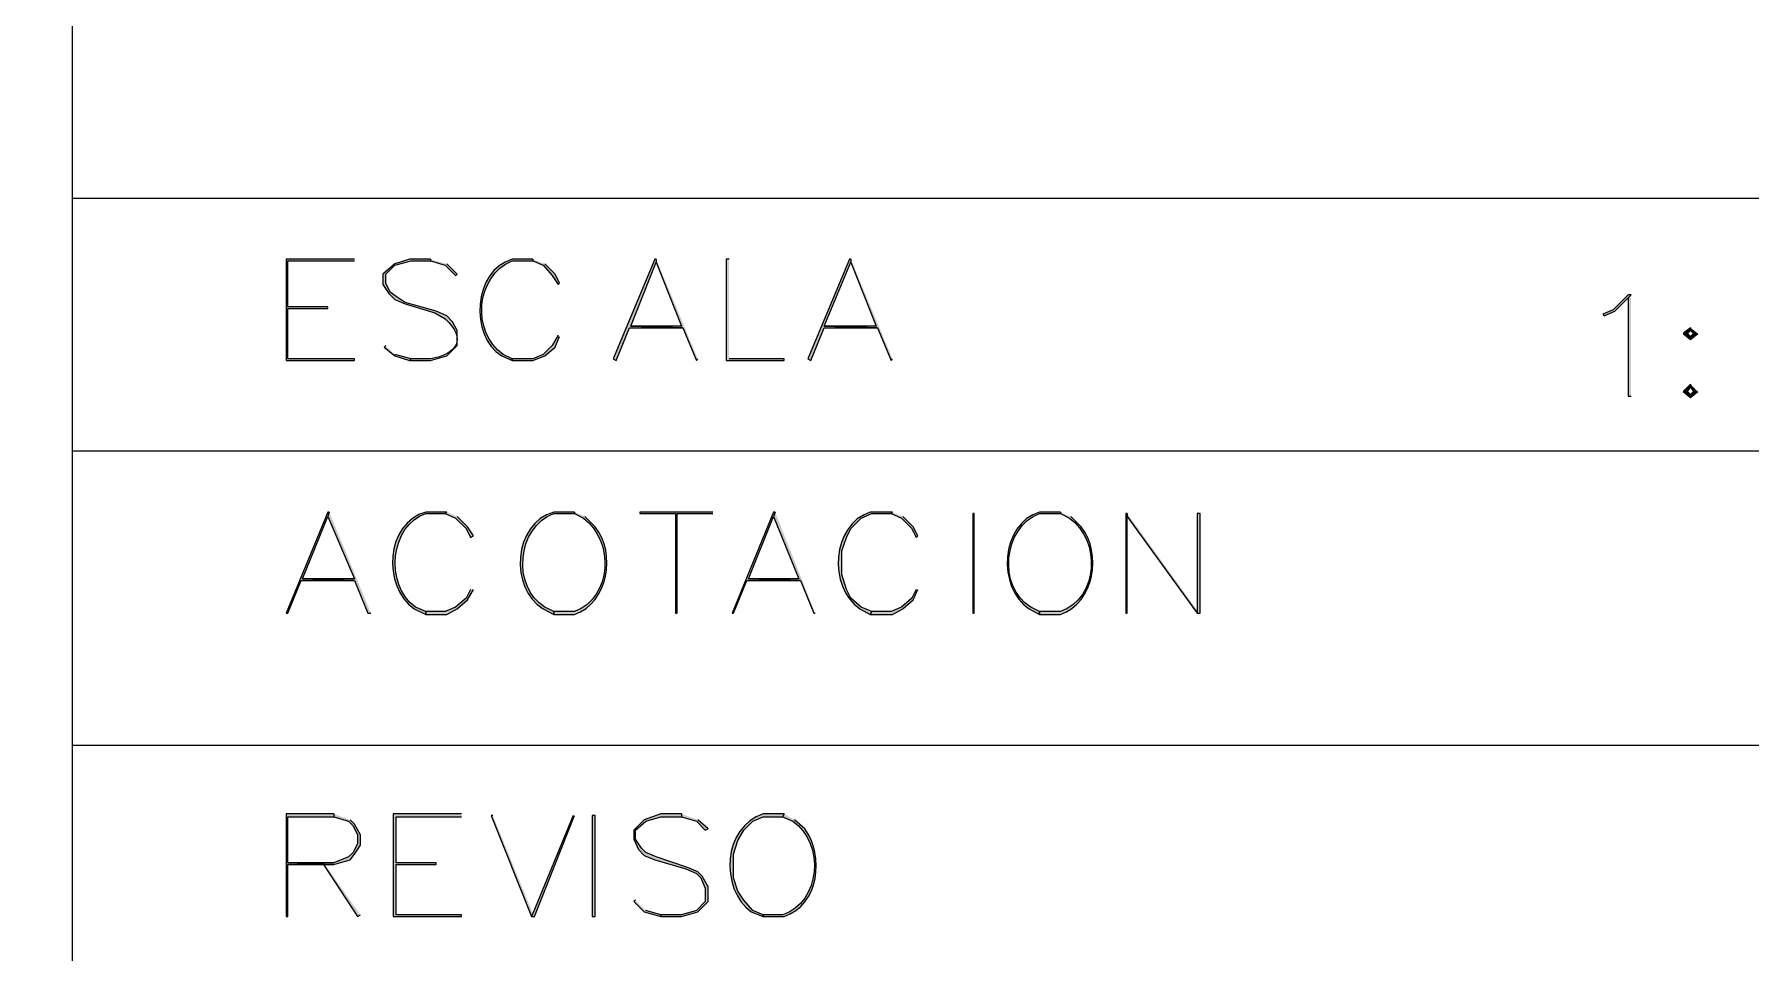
# Model space of a CAD drawing. Header units: inches. Extents: x 5 to 295, y 10 to 227.
# Drawn here: x 278.93 to 288.06, y 20.74 to 25.62 of the extents above; entities that cross this region are included whole.
import ezdxf

# ---------------------------------------------------------------- set-up
doc = ezdxf.new("R2010")
doc.units = ezdxf.units.IN
doc.header["$MEASUREMENT"] = 0
doc.layers.add('1- 3', color=3, linetype='Continuous')

msp = doc.modelspace()

# ---------------------------------------------------------------- hatches: boundary and pattern name
at = {"layer": '1- 3'}
for points in [[(280.6367, 24.4201), (280.2734, 24.4201), (280.2734, 23.883), (280.6367, 23.883), (280.6367, 23.8909), (280.2813, 23.8909), (280.2813, 24.1595), (280.4945, 24.1595), (280.4945, 24.1674), (280.2813, 24.1674), (280.2813, 24.4122), (280.6367, 24.4122)], [(281.0396, 24.4201), (281.0396, 24.4122), (281.1186, 24.3885), (281.1738, 24.3332), (281.1817, 24.3411), (281.1265, 24.3964)], [(281.5846, 24.4201), (281.5846, 24.4122), (281.6399, 24.3885), (281.6873, 24.3332), (281.7189, 24.2858), (281.7268, 24.2937), (281.7031, 24.3411), (281.6478, 24.3964)], [(282.2402, 24.4201), (282.2323, 24.4201), (282.0111, 23.8909), (282.0269, 23.883), (282.098, 24.0568), (282.3824, 24.0568), (282.1059, 24.0647), (282.2402, 24.4043)], [(282.2402, 24.4201), (282.2402, 24.4043), (282.3745, 24.0647), (282.1059, 24.0647), (282.3824, 24.0568), (282.4535, 23.883), (282.4614, 23.8909)], [(282.6272, 24.4201), (282.6114, 24.4201), (282.6114, 23.883), (282.9195, 23.883), (282.9195, 23.8909), (282.6272, 23.8909)], [(283.275, 24.4201), (283.2671, 24.4201), (283.0459, 23.8909), (283.0617, 23.883), (283.1328, 24.0568), (283.4171, 24.0568), (283.1328, 24.0647), (283.275, 24.4043)], [(283.275, 24.4201), (283.275, 24.4043), (283.4092, 24.0647), (283.1328, 24.0647), (283.4171, 24.0568), (283.4882, 23.883), (283.4961, 23.8909)], [(287.4219, 24.2306), (287.4061, 24.2306), (287.3271, 24.1516), (287.2718, 24.1279), (287.2797, 24.12), (287.335, 24.1437), (287.4061, 24.2148)], [(287.4219, 24.2306), (287.4061, 24.2148), (287.4061, 23.6934), (287.4219, 23.6934)], [(281.7189, 24.0173), (281.6873, 23.962), (281.6399, 23.9146), (281.5846, 23.8909), (281.474, 23.8909), (281.474, 23.883), (281.5846, 23.883), (281.6478, 23.9067), (281.7031, 23.9541), (281.7268, 24.0094)], [(287.7378, 24.0568), (287.6983, 24.0252), (287.7378, 23.9936), (287.7378, 24.0094), (287.722, 24.0252), (287.7378, 24.041)], [(287.7378, 24.0568), (287.7378, 24.041), (287.7536, 24.0252), (287.7378, 24.0094), (287.7378, 23.9936), (287.7773, 24.0252)], [(280.8026, 23.962), (280.7947, 23.9541), (280.85, 23.9067), (280.929, 23.883), (280.9369, 23.8909), (280.85, 23.9146)], [(287.7378, 23.7566), (287.6983, 23.7171), (287.7378, 23.6855), (287.7378, 23.7013), (287.722, 23.7171), (287.7378, 23.7408)], [(287.7378, 23.7566), (287.7378, 23.7408), (287.7536, 23.7171), (287.7378, 23.7013), (287.7378, 23.6855), (287.7773, 23.7171)], [(280.5024, 23.0773), (280.4945, 23.0773), (280.2734, 22.5402), (280.2813, 22.5402), (280.3524, 22.714), (280.6367, 22.714), (280.3603, 22.7219), (280.4945, 23.0536)], [(280.5024, 23.0773), (280.4945, 23.0536), (280.6367, 22.7219), (280.3603, 22.7219), (280.6367, 22.714), (280.7078, 22.5402), (280.7236, 22.5402)], [(281.1265, 23.0773), (281.1186, 23.0694), (281.1738, 23.0457), (281.2291, 22.9904), (281.2528, 22.943), (281.2686, 22.9509), (281.237, 22.9983), (281.1817, 23.0536)], [(282.5404, 23.0773), (282.1533, 23.0773), (282.1533, 23.0694), (282.3429, 23.0694), (282.3429, 22.5402), (282.3508, 22.5402), (282.3508, 23.0694), (282.5404, 23.0694)], [(282.8721, 23.0773), (282.8642, 23.0773), (282.643, 22.5402), (282.6509, 22.5402), (282.722, 22.714), (283.0064, 22.714), (282.7299, 22.7219), (282.8642, 23.0536)], [(282.8721, 23.0773), (282.8642, 23.0536), (282.9985, 22.7219), (282.7299, 22.7219), (283.0064, 22.714), (283.0775, 22.5402), (283.0854, 22.5402)], [(283.4961, 23.0773), (283.4882, 23.0694), (283.5435, 23.0457), (283.5988, 22.9904), (283.6225, 22.943), (283.6304, 22.9509), (283.6067, 22.9983), (283.5514, 23.0536)], [(284.7441, 23.0694), (284.7363, 23.0694), (284.7363, 22.5402), (284.7441, 22.5402), (284.7441, 23.0536)], [(284.7441, 23.0694), (284.7441, 23.0536), (285.1154, 22.5402), (285.1154, 22.556)], [(285.1312, 22.5402), (285.1312, 23.0694), (285.1154, 23.0694), (285.1154, 22.5402)], [(281.2528, 22.6666), (281.2291, 22.6192), (281.1738, 22.5718), (281.1186, 22.5481), (281.0159, 22.5481), (281.0159, 22.5323), (281.1265, 22.5323), (281.1817, 22.5639), (281.237, 22.6113), (281.2686, 22.6666)], [(283.6225, 22.6666), (283.5988, 22.6192), (283.5435, 22.5718), (283.4882, 22.5481), (283.3855, 22.5481), (283.3776, 22.5323), (283.4961, 22.5323), (283.5514, 22.5639), (283.6067, 22.6113), (283.6304, 22.6666)], [(280.5261, 21.4738), (280.2734, 21.4738), (280.2734, 20.9288), (280.2813, 20.9288), (280.2813, 21.2053), (280.5261, 21.2053), (280.2813, 21.2132), (280.2813, 21.458), (280.5261, 21.458)], [(280.5261, 21.4738), (280.5261, 21.458), (280.6051, 21.4343), (280.6288, 21.4106), (280.6525, 21.3633), (280.6525, 21.3159), (280.6288, 21.2685), (280.6051, 21.2448), (280.5261, 21.2132), (280.2813, 21.2132), (280.5261, 21.2053), (280.613, 21.229), (280.6367, 21.2606), (280.6683, 21.308), (280.6683, 21.3633), (280.6367, 21.4185), (280.613, 21.4422)], [(281.2054, 21.4738), (280.8421, 21.4738), (280.8421, 20.9288), (281.2054, 20.9288), (281.2054, 20.9367), (280.8579, 20.9367), (280.8579, 21.2053), (281.0712, 21.2053), (281.0712, 21.2132), (280.8579, 21.2132), (280.8579, 21.458), (281.2054, 21.458)], [(281.3713, 21.4659), (281.3634, 21.4659), (281.5767, 20.9288), (281.5846, 20.9446)], [(281.7979, 21.4659), (281.5846, 20.9446), (281.5767, 20.9288), (281.5925, 20.9288), (281.8058, 21.4659)], [(282.3745, 21.4738), (282.2639, 21.4738), (282.177, 21.4422), (282.1217, 21.387), (282.1217, 21.3396), (282.1454, 21.2843), (282.177, 21.2527), (282.2323, 21.229), (282.3982, 21.1816), (282.4535, 21.1579), (282.4772, 21.1342), (282.5009, 21.0789), (282.5009, 21.0078), (282.4535, 20.9604), (282.3745, 20.9367), (282.2639, 20.9367), (282.2639, 20.9288), (282.3745, 20.9288), (282.4614, 20.9525), (282.5167, 21.0078), (282.5167, 21.0868), (282.4851, 21.1421), (282.4614, 21.1658), (282.4061, 21.1895), (282.2402, 21.2448), (282.1849, 21.2685), (282.1612, 21.2922), (282.1296, 21.3396), (282.1296, 21.387), (282.1849, 21.4343), (282.2639, 21.458), (282.3745, 21.458)], [(282.3745, 21.4738), (282.3745, 21.458), (282.4535, 21.4343), (282.5009, 21.387), (282.5167, 21.3949), (282.4614, 21.4422)], [(280.4787, 21.2053), (280.4708, 21.2053), (280.6525, 20.9288), (280.6683, 20.9367)], [(282.1296, 21.0157), (282.1217, 21.0078), (282.177, 20.9525), (282.2639, 20.9288), (282.2639, 20.9367), (282.1849, 20.9604)]]:
    msp.add_hatch(color=256, dxfattribs=at).paths.add_polyline_path(points)
h = msp.add_hatch(color=256, dxfattribs=at)
edge = h.paths.add_edge_path()
edge.add_spline(control_points=[(281.0396, 24.4201), (281.0396, 24.4201), (280.929, 24.4201), (280.929, 24.4201), (280.929, 24.4201), (280.85, 24.3964), (280.85, 24.3964), (280.85, 24.3964), (280.7868, 24.3411), (280.7868, 24.3411), (280.7868, 24.3411), (280.7868, 24.2858), (280.7868, 24.2858), (280.7868, 24.2858), (280.8184, 24.2385), (280.8184, 24.2385), (280.8184, 24.2385), (280.85, 24.2069), (280.85, 24.2069), (280.85, 24.2069), (280.9053, 24.1832), (280.9053, 24.1832), (280.9053, 24.1832), (281.0633, 24.1358), (281.0633, 24.1358), (281.0633, 24.1358), (281.1186, 24.1042), (281.1186, 24.1042), (281.2351, 23.9981), (281.1821, 23.9154), (281.0396, 23.8909), (281.0396, 23.8909), (280.9369, 23.8909), (280.9369, 23.8909), (280.9369, 23.8909), (280.929, 23.883), (280.929, 23.883), (280.929, 23.883), (281.0396, 23.883), (281.0396, 23.883), (281.0396, 23.883), (281.1265, 23.9067), (281.1265, 23.9067), (281.1265, 23.9067), (281.1817, 23.962), (281.1817, 23.962), (281.1817, 23.962), (281.1817, 24.041), (281.1817, 24.041), (281.1817, 24.041), (281.1581, 24.0884), (281.1581, 24.0884), (281.1581, 24.0884), (281.1265, 24.12), (281.1265, 24.12), (281.1265, 24.12), (281.0712, 24.1437), (281.0712, 24.1437), (281.0712, 24.1437), (280.9053, 24.1911), (280.9053, 24.1911), (280.9053, 24.1911), (280.8579, 24.2227), (280.8579, 24.2227), (280.8579, 24.2227), (280.8263, 24.2464), (280.8263, 24.2464), (280.8263, 24.2464), (280.8026, 24.2937), (280.8026, 24.2937), (280.8026, 24.2937), (280.8026, 24.3411), (280.8026, 24.3411), (280.8026, 24.3411), (280.85, 24.3885), (280.85, 24.3885), (280.85, 24.3885), (280.9369, 24.4122), (280.9369, 24.4122), (280.9369, 24.4122), (281.0396, 24.4122), (281.0396, 24.4122)], knot_values=[0, 0, 0, 0, 0.035278, 0.035278, 0.035278, 0.070556, 0.070556, 0.070556, 0.105833, 0.105833, 0.105833, 0.141111, 0.141111, 0.141111, 0.176389, 0.176389, 0.176389, 0.211667, 0.211667, 0.211667, 0.246944, 0.246944, 0.246944, 0.282222, 0.282222, 0.282222, 0.3175, 0.3175, 0.3175, 0.352778, 0.352778, 0.352778, 0.388056, 0.388056, 0.388056, 0.423333, 0.423333, 0.423333, 0.458611, 0.458611, 0.458611, 0.493889, 0.493889, 0.493889, 0.529167, 0.529167, 0.529167, 0.564444, 0.564444, 0.564444, 0.599722, 0.599722, 0.599722, 0.635, 0.635, 0.635, 0.670278, 0.670278, 0.670278, 0.705556, 0.705556, 0.705556, 0.740833, 0.740833, 0.740833, 0.776111, 0.776111, 0.776111, 0.811389, 0.811389, 0.811389, 0.846667, 0.846667, 0.846667, 0.881944, 0.881944, 0.881944, 0.917222, 0.917222, 0.917222, 0.9525, 0.9525, 0.9525, 0.9525], degree=3, periodic=0)
edge.add_line((281.0396, 24.4122), (281.0396, 24.4201))
h = msp.add_hatch(color=256, dxfattribs=at)
edge = h.paths.add_edge_path()
edge.add_spline(control_points=[(281.5846, 24.4201), (281.5846, 24.4201), (281.474, 24.4201), (281.474, 24.4201), (281.2667, 24.361), (281.2456, 24.014), (281.4187, 23.9067), (281.4187, 23.9067), (281.474, 23.883), (281.474, 23.883), (281.474, 23.883), (281.474, 23.8909), (281.474, 23.8909), (281.474, 23.8909), (281.4266, 23.9146), (281.4266, 23.9146), (281.2564, 24.0365), (281.2796, 24.3303), (281.474, 24.4122), (281.474, 24.4122), (281.5846, 24.4122), (281.5846, 24.4122)], knot_values=[0, 0, 0, 0, 0.035278, 0.035278, 0.035278, 0.070556, 0.070556, 0.070556, 0.105833, 0.105833, 0.105833, 0.141111, 0.141111, 0.141111, 0.176389, 0.176389, 0.176389, 0.211667, 0.211667, 0.211667, 0.246944, 0.246944, 0.246944, 0.246944], degree=3, periodic=0)
edge.add_line((281.5846, 24.4122), (281.5846, 24.4201))
h = msp.add_hatch(color=256, dxfattribs=at)
edge = h.paths.add_edge_path()
edge.add_spline(control_points=[(281.1265, 23.0773), (281.1265, 23.0773), (281.0159, 23.0773), (281.0159, 23.0773), (280.8013, 23.0207), (280.7825, 22.6804), (280.9527, 22.5639), (280.9527, 22.5639), (281.0159, 22.5323), (281.0159, 22.5323), (281.0159, 22.5323), (281.0159, 22.5481), (281.0159, 22.5481), (281.0159, 22.5481), (280.9606, 22.5718), (280.9606, 22.5718), (280.791, 22.6936), (280.8296, 23.0104), (281.0159, 23.0694), (281.0159, 23.0694), (281.1186, 23.0694), (281.1186, 23.0694)], knot_values=[0, 0, 0, 0, 0.035278, 0.035278, 0.035278, 0.070556, 0.070556, 0.070556, 0.105833, 0.105833, 0.105833, 0.141111, 0.141111, 0.141111, 0.176389, 0.176389, 0.176389, 0.211667, 0.211667, 0.211667, 0.246944, 0.246944, 0.246944, 0.246944], degree=3, periodic=0)
edge.add_line((281.1186, 23.0694), (281.1265, 23.0773))
h = msp.add_hatch(color=256, dxfattribs=at)
edge = h.paths.add_edge_path()
edge.add_spline(control_points=[(281.8058, 23.0773), (281.8058, 23.0773), (281.6952, 23.0773), (281.6952, 23.0773), (281.4806, 23.0181), (281.4573, 22.6692), (281.6399, 22.5639), (281.6399, 22.5639), (281.6952, 22.5323), (281.6952, 22.5323), (281.6952, 22.5323), (281.6952, 22.5481), (281.6952, 22.5481), (281.6952, 22.5481), (281.6478, 22.5718), (281.6478, 22.5718), (281.4715, 22.6799), (281.4998, 22.9966), (281.6952, 23.0694), (281.6952, 23.0694), (281.8058, 23.0694), (281.8058, 23.0694)], knot_values=[0, 0, 0, 0, 0.035278, 0.035278, 0.035278, 0.070556, 0.070556, 0.070556, 0.105833, 0.105833, 0.105833, 0.141111, 0.141111, 0.141111, 0.176389, 0.176389, 0.176389, 0.211667, 0.211667, 0.211667, 0.246944, 0.246944, 0.246944, 0.246944], degree=3, periodic=0)
edge.add_line((281.8058, 23.0694), (281.8058, 23.0773))
h = msp.add_hatch(color=256, dxfattribs=at)
edge = h.paths.add_edge_path()
edge.add_spline(control_points=[(281.8058, 23.0773), (281.8058, 23.0773), (281.8058, 23.0694), (281.8058, 23.0694), (281.8058, 23.0694), (281.8532, 23.0457), (281.8532, 23.0457), (282.0173, 22.9226), (282.008, 22.625), (281.8058, 22.5481), (281.8058, 22.5481), (281.6952, 22.5481), (281.6952, 22.5481), (281.6952, 22.5481), (281.6952, 22.5323), (281.6952, 22.5323), (281.6952, 22.5323), (281.8058, 22.5323), (281.8058, 22.5323), (281.9869, 22.5981), (282.0281, 22.8564), (281.9163, 22.9983), (281.9163, 22.9983), (281.8611, 23.0536), (281.8611, 23.0536)], knot_values=[0, 0, 0, 0, 0.035278, 0.035278, 0.035278, 0.070556, 0.070556, 0.070556, 0.105833, 0.105833, 0.105833, 0.141111, 0.141111, 0.141111, 0.176389, 0.176389, 0.176389, 0.211667, 0.211667, 0.211667, 0.246944, 0.246944, 0.246944, 0.282222, 0.282222, 0.282222, 0.282222], degree=3, periodic=0)
edge.add_line((281.8611, 23.0536), (281.8058, 23.0773))
h = msp.add_hatch(color=256, dxfattribs=at)
edge = h.paths.add_edge_path()
edge.add_spline(control_points=[(283.4961, 23.0773), (283.4961, 23.0773), (283.3776, 23.0773), (283.3776, 23.0773), (283.1713, 23.009), (283.1533, 22.6811), (283.3223, 22.5639), (283.3223, 22.5639), (283.3776, 22.5323), (283.3776, 22.5323), (283.3776, 22.5323), (283.3855, 22.5481), (283.3855, 22.5481), (283.3855, 22.5481), (283.3302, 22.5718), (283.3302, 22.5718), (283.3302, 22.5718), (283.275, 22.6192), (283.275, 22.6192), (283.275, 22.6192), (283.2513, 22.6666), (283.2513, 22.6666), (283.2513, 22.6666), (283.2276, 22.7456), (283.2276, 22.7456), (283.2276, 22.7456), (283.2276, 22.8719), (283.2276, 22.8719), (283.2276, 22.8719), (283.2513, 22.943), (283.2513, 22.943), (283.2513, 22.943), (283.275, 22.9904), (283.275, 22.9904), (283.275, 22.9904), (283.3302, 23.0457), (283.3302, 23.0457), (283.3302, 23.0457), (283.3855, 23.0694), (283.3855, 23.0694), (283.3855, 23.0694), (283.4882, 23.0694), (283.4882, 23.0694)], knot_values=[0, 0, 0, 0, 0.035278, 0.035278, 0.035278, 0.070556, 0.070556, 0.070556, 0.105833, 0.105833, 0.105833, 0.141111, 0.141111, 0.141111, 0.176389, 0.176389, 0.176389, 0.211667, 0.211667, 0.211667, 0.246944, 0.246944, 0.246944, 0.282222, 0.282222, 0.282222, 0.3175, 0.3175, 0.3175, 0.352778, 0.352778, 0.352778, 0.388056, 0.388056, 0.388056, 0.423333, 0.423333, 0.423333, 0.458611, 0.458611, 0.458611, 0.493889, 0.493889, 0.493889, 0.493889], degree=3, periodic=0)
edge.add_line((283.4882, 23.0694), (283.4961, 23.0773))
h = msp.add_hatch(color=256, dxfattribs=at)
h.dxf.hatch_style = 2
h.paths.add_polyline_path([(283.9306, 22.5402), (283.9306, 23.0694), (283.9227, 23.0694), (283.9227, 22.5402)])
h = msp.add_hatch(color=256, dxfattribs=at)
edge = h.paths.add_edge_path()
edge.add_spline(control_points=[(284.3887, 23.0773), (284.3887, 23.0773), (284.2781, 23.0773), (284.2781, 23.0773), (284.0708, 23.0182), (284.0497, 22.6712), (284.2228, 22.5639), (284.2228, 22.5639), (284.2781, 22.5323), (284.2781, 22.5323), (284.2781, 22.5323), (284.2781, 22.5481), (284.2781, 22.5481), (284.2781, 22.5481), (284.2307, 22.5718), (284.2307, 22.5718), (284.0544, 22.6799), (284.0828, 22.9966), (284.2781, 23.0694), (284.2781, 23.0694), (284.3887, 23.0694), (284.3887, 23.0694)], knot_values=[0, 0, 0, 0, 0.035278, 0.035278, 0.035278, 0.070556, 0.070556, 0.070556, 0.105833, 0.105833, 0.105833, 0.141111, 0.141111, 0.141111, 0.176389, 0.176389, 0.176389, 0.211667, 0.211667, 0.211667, 0.246944, 0.246944, 0.246944, 0.246944], degree=3, periodic=0)
edge.add_line((284.3887, 23.0694), (284.3887, 23.0773))
h = msp.add_hatch(color=256, dxfattribs=at)
edge = h.paths.add_edge_path()
edge.add_spline(control_points=[(284.3887, 23.0773), (284.3887, 23.0773), (284.3887, 23.0694), (284.3887, 23.0694), (284.3887, 23.0694), (284.4361, 23.0457), (284.4361, 23.0457), (284.6045, 22.9276), (284.5937, 22.6204), (284.3887, 22.5481), (284.3887, 22.5481), (284.2781, 22.5481), (284.2781, 22.5481), (284.2781, 22.5481), (284.2781, 22.5323), (284.2781, 22.5323), (284.2781, 22.5323), (284.3887, 22.5323), (284.3887, 22.5323), (284.5698, 22.5981), (284.6111, 22.8564), (284.4993, 22.9983), (284.4993, 22.9983), (284.444, 23.0536), (284.444, 23.0536)], knot_values=[0, 0, 0, 0, 0.035278, 0.035278, 0.035278, 0.070556, 0.070556, 0.070556, 0.105833, 0.105833, 0.105833, 0.141111, 0.141111, 0.141111, 0.176389, 0.176389, 0.176389, 0.211667, 0.211667, 0.211667, 0.246944, 0.246944, 0.246944, 0.282222, 0.282222, 0.282222, 0.282222], degree=3, periodic=0)
edge.add_line((284.444, 23.0536), (284.3887, 23.0773))
h = msp.add_hatch(color=256, dxfattribs=at)
h.dxf.hatch_style = 2
h.paths.add_polyline_path([(281.9163, 20.9288), (281.9163, 21.4659), (281.9005, 21.4659), (281.9005, 20.9288)])
h = msp.add_hatch(color=256, dxfattribs=at)
edge = h.paths.add_edge_path()
edge.add_spline(control_points=[(282.9195, 21.4738), (282.9195, 21.4738), (282.8089, 21.4738), (282.8089, 21.4738), (282.5951, 21.4039), (282.575, 21.0803), (282.7457, 20.9525), (282.7457, 20.9525), (282.8089, 20.9288), (282.8089, 20.9288), (282.8089, 20.9288), (282.8089, 20.9367), (282.8089, 20.9367), (282.8089, 20.9367), (282.7536, 20.9604), (282.7536, 20.9604), (282.7536, 20.9604), (282.7062, 21.0157), (282.7062, 21.0157), (282.7062, 21.0157), (282.6746, 21.0631), (282.6746, 21.0631), (282.6746, 21.0631), (282.6509, 21.1342), (282.6509, 21.1342), (282.6509, 21.1342), (282.6509, 21.2606), (282.6509, 21.2606), (282.6509, 21.2606), (282.6746, 21.3317), (282.6746, 21.3317), (282.6746, 21.3317), (282.7062, 21.387), (282.7062, 21.387), (282.7062, 21.387), (282.7536, 21.4343), (282.7536, 21.4343), (282.7536, 21.4343), (282.8089, 21.458), (282.8089, 21.458), (282.8089, 21.458), (282.9116, 21.458), (282.9116, 21.458)], knot_values=[0, 0, 0, 0, 0.035278, 0.035278, 0.035278, 0.070556, 0.070556, 0.070556, 0.105833, 0.105833, 0.105833, 0.141111, 0.141111, 0.141111, 0.176389, 0.176389, 0.176389, 0.211667, 0.211667, 0.211667, 0.246944, 0.246944, 0.246944, 0.282222, 0.282222, 0.282222, 0.3175, 0.3175, 0.3175, 0.352778, 0.352778, 0.352778, 0.388056, 0.388056, 0.388056, 0.423333, 0.423333, 0.423333, 0.458611, 0.458611, 0.458611, 0.493889, 0.493889, 0.493889, 0.493889], degree=3, periodic=0)
edge.add_line((282.9116, 21.458), (282.9195, 21.4738))
h = msp.add_hatch(color=256, dxfattribs=at)
edge = h.paths.add_edge_path()
edge.add_spline(control_points=[(282.9195, 21.4738), (282.9195, 21.4738), (282.9116, 21.458), (282.9116, 21.458), (282.9116, 21.458), (282.9669, 21.4343), (282.9669, 21.4343), (283.1378, 21.3165), (283.1138, 21.0037), (282.9116, 20.9367), (282.9116, 20.9367), (282.8089, 20.9367), (282.8089, 20.9367), (282.8089, 20.9367), (282.8089, 20.9288), (282.8089, 20.9288), (282.8089, 20.9288), (282.9195, 20.9288), (282.9195, 20.9288), (283.1076, 20.9869), (283.1351, 21.2524), (283.0301, 21.3949), (283.0301, 21.3949), (282.9748, 21.4422), (282.9748, 21.4422)], knot_values=[0, 0, 0, 0, 0.035278, 0.035278, 0.035278, 0.070556, 0.070556, 0.070556, 0.105833, 0.105833, 0.105833, 0.141111, 0.141111, 0.141111, 0.176389, 0.176389, 0.176389, 0.211667, 0.211667, 0.211667, 0.246944, 0.246944, 0.246944, 0.282222, 0.282222, 0.282222, 0.282222], degree=3, periodic=0)
edge.add_line((282.9748, 21.4422), (282.9195, 21.4738))

# ---------------------------------------------------------------- linework, layer by layer
at = {"layer": '1- 3', "lineweight": 25}
for points in [[(279.1359, 30.7629), (279.1359, 17.8088)], [(293.8674, 24.744), (279.1359, 24.744)], [(293.8674, 23.4012), (279.1359, 23.4012)], [(293.8674, 21.8372), (279.1359, 21.8372)]]:
    msp.add_lwpolyline(points, dxfattribs=at)
at = {"layer": '1- 3', "lineweight": 0}
for points in [[(280.6367, 24.4201), (280.2734, 24.4201), (280.2734, 23.883), (280.6367, 23.883), (280.6367, 23.8909), (280.2813, 23.8909), (280.2813, 24.1595), (280.4945, 24.1595), (280.4945, 24.1674), (280.2813, 24.1674), (280.2813, 24.4122), (280.6367, 24.4122)], [(281.0396, 24.4201), (281.0396, 24.4122), (281.1186, 24.3885), (281.1738, 24.3332), (281.1817, 24.3411), (281.1265, 24.3964)], [(281.5846, 24.4201), (281.5846, 24.4122), (281.6399, 24.3885), (281.6873, 24.3332), (281.7189, 24.2858), (281.7268, 24.2937), (281.7031, 24.3411), (281.6478, 24.3964)], [(282.2402, 24.4201), (282.2323, 24.4201), (282.0111, 23.8909), (282.0269, 23.883), (282.098, 24.0568), (282.3824, 24.0568), (282.1059, 24.0647), (282.2402, 24.4043)], [(282.2402, 24.4201), (282.2402, 24.4043), (282.3745, 24.0647), (282.1059, 24.0647), (282.3824, 24.0568), (282.4535, 23.883), (282.4614, 23.8909)], [(282.6272, 24.4201), (282.6114, 24.4201), (282.6114, 23.883), (282.9195, 23.883), (282.9195, 23.8909), (282.6272, 23.8909)], [(283.275, 24.4201), (283.2671, 24.4201), (283.0459, 23.8909), (283.0617, 23.883), (283.1328, 24.0568), (283.4171, 24.0568), (283.1328, 24.0647), (283.275, 24.4043)], [(283.275, 24.4201), (283.275, 24.4043), (283.4092, 24.0647), (283.1328, 24.0647), (283.4171, 24.0568), (283.4882, 23.883), (283.4961, 23.8909)], [(287.4219, 24.2306), (287.4061, 24.2306), (287.3271, 24.1516), (287.2718, 24.1279), (287.2797, 24.12), (287.335, 24.1437), (287.4061, 24.2148)], [(287.4219, 24.2306), (287.4061, 24.2148), (287.4061, 23.6934), (287.4219, 23.6934)], [(281.7189, 24.0173), (281.6873, 23.962), (281.6399, 23.9146), (281.5846, 23.8909), (281.474, 23.8909), (281.474, 23.883), (281.5846, 23.883), (281.6478, 23.9067), (281.7031, 23.9541), (281.7268, 24.0094)], [(287.7378, 24.0568), (287.6983, 24.0252), (287.7378, 23.9936), (287.7378, 24.0094), (287.722, 24.0252), (287.7378, 24.041)], [(287.7378, 24.0568), (287.7378, 24.041), (287.7536, 24.0252), (287.7378, 24.0094), (287.7378, 23.9936), (287.7773, 24.0252)], [(280.8026, 23.962), (280.7947, 23.9541), (280.85, 23.9067), (280.929, 23.883), (280.9369, 23.8909), (280.85, 23.9146)], [(287.7378, 23.7566), (287.6983, 23.7171), (287.7378, 23.6855), (287.7378, 23.7013), (287.722, 23.7171), (287.7378, 23.7408)], [(287.7378, 23.7566), (287.7378, 23.7408), (287.7536, 23.7171), (287.7378, 23.7013), (287.7378, 23.6855), (287.7773, 23.7171)], [(280.5024, 23.0773), (280.4945, 23.0773), (280.2734, 22.5402), (280.2813, 22.5402), (280.3524, 22.714), (280.6367, 22.714), (280.3603, 22.7219), (280.4945, 23.0536)], [(280.5024, 23.0773), (280.4945, 23.0536), (280.6367, 22.7219), (280.3603, 22.7219), (280.6367, 22.714), (280.7078, 22.5402), (280.7236, 22.5402)], [(281.1265, 23.0773), (281.1186, 23.0694), (281.1738, 23.0457), (281.2291, 22.9904), (281.2528, 22.943), (281.2686, 22.9509), (281.237, 22.9983), (281.1817, 23.0536)], [(282.5404, 23.0773), (282.1533, 23.0773), (282.1533, 23.0694), (282.3429, 23.0694), (282.3429, 22.5402), (282.3508, 22.5402), (282.3508, 23.0694), (282.5404, 23.0694)], [(282.8721, 23.0773), (282.8642, 23.0773), (282.643, 22.5402), (282.6509, 22.5402), (282.722, 22.714), (283.0064, 22.714), (282.7299, 22.7219), (282.8642, 23.0536)], [(282.8721, 23.0773), (282.8642, 23.0536), (282.9985, 22.7219), (282.7299, 22.7219), (283.0064, 22.714), (283.0775, 22.5402), (283.0854, 22.5402)], [(283.4961, 23.0773), (283.4882, 23.0694), (283.5435, 23.0457), (283.5988, 22.9904), (283.6225, 22.943), (283.6304, 22.9509), (283.6067, 22.9983), (283.5514, 23.0536)], [(283.9306, 22.5402), (283.9306, 23.0694), (283.9227, 23.0694), (283.9227, 22.5402), (283.9306, 22.5402)], [(284.7441, 23.0694), (284.7363, 23.0694), (284.7363, 22.5402), (284.7441, 22.5402), (284.7441, 23.0536)], [(284.7441, 23.0694), (284.7441, 23.0536), (285.1154, 22.5402), (285.1154, 22.556)], [(285.1312, 22.5402), (285.1312, 23.0694), (285.1154, 23.0694), (285.1154, 22.5402), (285.1312, 22.5402)], [(281.2528, 22.6666), (281.2291, 22.6192), (281.1738, 22.5718), (281.1186, 22.5481), (281.0159, 22.5481), (281.0159, 22.5323), (281.1265, 22.5323), (281.1817, 22.5639), (281.237, 22.6113), (281.2686, 22.6666)], [(283.6225, 22.6666), (283.5988, 22.6192), (283.5435, 22.5718), (283.4882, 22.5481), (283.3855, 22.5481), (283.3776, 22.5323), (283.4961, 22.5323), (283.5514, 22.5639), (283.6067, 22.6113), (283.6304, 22.6666)], [(280.5261, 21.4738), (280.2734, 21.4738), (280.2734, 20.9288), (280.2813, 20.9288), (280.2813, 21.2053), (280.5261, 21.2053), (280.2813, 21.2132), (280.2813, 21.458), (280.5261, 21.458)], [(280.5261, 21.4738), (280.5261, 21.458), (280.6051, 21.4343), (280.6288, 21.4106), (280.6525, 21.3633), (280.6525, 21.3159), (280.6288, 21.2685), (280.6051, 21.2448), (280.5261, 21.2132), (280.2813, 21.2132), (280.5261, 21.2053), (280.613, 21.229), (280.6367, 21.2606), (280.6683, 21.308), (280.6683, 21.3633), (280.6367, 21.4185), (280.613, 21.4422)], [(281.2054, 21.4738), (280.8421, 21.4738), (280.8421, 20.9288), (281.2054, 20.9288), (281.2054, 20.9367), (280.8579, 20.9367), (280.8579, 21.2053), (281.0712, 21.2053), (281.0712, 21.2132), (280.8579, 21.2132), (280.8579, 21.458), (281.2054, 21.458)], [(281.3713, 21.4659), (281.3634, 21.4659), (281.5767, 20.9288), (281.5846, 20.9446)], [(281.7979, 21.4659), (281.5846, 20.9446), (281.5767, 20.9288), (281.5925, 20.9288), (281.8058, 21.4659)], [(281.9163, 20.9288), (281.9163, 21.4659), (281.9005, 21.4659), (281.9005, 20.9288), (281.9163, 20.9288)], [(282.3745, 21.4738), (282.2639, 21.4738), (282.177, 21.4422), (282.1217, 21.387), (282.1217, 21.3396), (282.1454, 21.2843), (282.177, 21.2527), (282.2323, 21.229), (282.3982, 21.1816), (282.4535, 21.1579), (282.4772, 21.1342), (282.5009, 21.0789), (282.5009, 21.0078), (282.4535, 20.9604), (282.3745, 20.9367), (282.2639, 20.9367), (282.2639, 20.9288), (282.3745, 20.9288), (282.4614, 20.9525), (282.5167, 21.0078), (282.5167, 21.0868), (282.4851, 21.1421), (282.4614, 21.1658), (282.4061, 21.1895), (282.2402, 21.2448), (282.1849, 21.2685), (282.1612, 21.2922), (282.1296, 21.3396), (282.1296, 21.387), (282.1849, 21.4343), (282.2639, 21.458), (282.3745, 21.458)], [(282.3745, 21.4738), (282.3745, 21.458), (282.4535, 21.4343), (282.5009, 21.387), (282.5167, 21.3949), (282.4614, 21.4422)], [(280.4787, 21.2053), (280.4708, 21.2053), (280.6525, 20.9288), (280.6683, 20.9367)], [(282.1296, 21.0157), (282.1217, 21.0078), (282.177, 20.9525), (282.2639, 20.9288), (282.2639, 20.9367), (282.1849, 20.9604)]]:
    msp.add_lwpolyline(points, dxfattribs=at)
at = {"layer": '1- 3', "lineweight": 25}
msp.add_open_spline([(251.3397, 30.7629), (251.3397, 30.7629), (251.3397, 13.0694), (251.3397, 13.0694), (251.3397, 13.0694), (251.3555, 12.943), (251.3555, 12.943), (251.4083, 12.7358), (251.5511, 12.593), (251.7583, 12.5402), (251.7583, 12.5402), (251.8847, 12.5244), (251.8847, 12.5244), (251.8847, 12.5244), (293.3223, 12.5244), (293.3223, 12.5244), (293.5781, 12.5294), (293.7907, 12.6925), (293.8516, 12.943), (293.8516, 12.943), (293.8674, 13.0694), (293.8674, 13.0694), (293.8674, 13.0694), (293.8674, 30.7629), (293.8674, 30.7629)], degree=3, knots=[0, 0, 0, 0, 1, 1, 1, 2, 2, 2, 3, 3, 3, 4, 4, 4, 5, 5, 5, 6, 6, 6, 7, 7, 7, 8, 8, 8, 8], dxfattribs=at)
at = {"layer": '1- 3', "lineweight": 0}
for points, knots in [([(281.0396, 24.4201), (281.0396, 24.4201), (280.929, 24.4201), (280.929, 24.4201), (280.929, 24.4201), (280.85, 24.3964), (280.85, 24.3964), (280.85, 24.3964), (280.7868, 24.3411), (280.7868, 24.3411), (280.7868, 24.3411), (280.7868, 24.2858), (280.7868, 24.2858), (280.7868, 24.2858), (280.8184, 24.2385), (280.8184, 24.2385), (280.8184, 24.2385), (280.85, 24.2069), (280.85, 24.2069), (280.85, 24.2069), (280.9053, 24.1832), (280.9053, 24.1832), (280.9053, 24.1832), (281.0633, 24.1358), (281.0633, 24.1358), (281.0633, 24.1358), (281.1186, 24.1042), (281.1186, 24.1042), (281.2351, 23.9981), (281.1821, 23.9154), (281.0396, 23.8909), (281.0396, 23.8909), (280.9369, 23.8909), (280.9369, 23.8909), (280.9369, 23.8909), (280.929, 23.883), (280.929, 23.883), (280.929, 23.883), (281.0396, 23.883), (281.0396, 23.883), (281.0396, 23.883), (281.1265, 23.9067), (281.1265, 23.9067), (281.1265, 23.9067), (281.1817, 23.962), (281.1817, 23.962), (281.1817, 23.962), (281.1817, 24.041), (281.1817, 24.041), (281.1817, 24.041), (281.1581, 24.0884), (281.1581, 24.0884), (281.1581, 24.0884), (281.1265, 24.12), (281.1265, 24.12), (281.1265, 24.12), (281.0712, 24.1437), (281.0712, 24.1437), (281.0712, 24.1437), (280.9053, 24.1911), (280.9053, 24.1911), (280.9053, 24.1911), (280.8579, 24.2227), (280.8579, 24.2227), (280.8579, 24.2227), (280.8263, 24.2464), (280.8263, 24.2464), (280.8263, 24.2464), (280.8026, 24.2937), (280.8026, 24.2937), (280.8026, 24.2937), (280.8026, 24.3411), (280.8026, 24.3411), (280.8026, 24.3411), (280.85, 24.3885), (280.85, 24.3885), (280.85, 24.3885), (280.9369, 24.4122), (280.9369, 24.4122), (280.9369, 24.4122), (281.0396, 24.4122), (281.0396, 24.4122)], [0, 0, 0, 0, 1, 1, 1, 2, 2, 2, 3, 3, 3, 4, 4, 4, 5, 5, 5, 6, 6, 6, 7, 7, 7, 8, 8, 8, 9, 9, 9, 10, 10, 10, 11, 11, 11, 12, 12, 12, 13, 13, 13, 14, 14, 14, 15, 15, 15, 16, 16, 16, 17, 17, 17, 18, 18, 18, 19, 19, 19, 20, 20, 20, 21, 21, 21, 22, 22, 22, 23, 23, 23, 24, 24, 24, 25, 25, 25, 26, 26, 26, 27, 27, 27, 27]), ([(281.5846, 24.4201), (281.5846, 24.4201), (281.474, 24.4201), (281.474, 24.4201), (281.2667, 24.361), (281.2456, 24.014), (281.4187, 23.9067), (281.4187, 23.9067), (281.474, 23.883), (281.474, 23.883), (281.474, 23.883), (281.474, 23.8909), (281.474, 23.8909), (281.474, 23.8909), (281.4266, 23.9146), (281.4266, 23.9146), (281.2564, 24.0365), (281.2796, 24.3303), (281.474, 24.4122), (281.474, 24.4122), (281.5846, 24.4122), (281.5846, 24.4122)], [0, 0, 0, 0, 1, 1, 1, 2, 2, 2, 3, 3, 3, 4, 4, 4, 5, 5, 5, 6, 6, 6, 7, 7, 7, 7]), ([(281.1265, 23.0773), (281.1265, 23.0773), (281.0159, 23.0773), (281.0159, 23.0773), (280.8013, 23.0207), (280.7825, 22.6804), (280.9527, 22.5639), (280.9527, 22.5639), (281.0159, 22.5323), (281.0159, 22.5323), (281.0159, 22.5323), (281.0159, 22.5481), (281.0159, 22.5481), (281.0159, 22.5481), (280.9606, 22.5718), (280.9606, 22.5718), (280.791, 22.6936), (280.8296, 23.0104), (281.0159, 23.0694), (281.0159, 23.0694), (281.1186, 23.0694), (281.1186, 23.0694)], [0, 0, 0, 0, 1, 1, 1, 2, 2, 2, 3, 3, 3, 4, 4, 4, 5, 5, 5, 6, 6, 6, 7, 7, 7, 7]), ([(281.8058, 23.0773), (281.8058, 23.0773), (281.6952, 23.0773), (281.6952, 23.0773), (281.4806, 23.0181), (281.4573, 22.6692), (281.6399, 22.5639), (281.6399, 22.5639), (281.6952, 22.5323), (281.6952, 22.5323), (281.6952, 22.5323), (281.6952, 22.5481), (281.6952, 22.5481), (281.6952, 22.5481), (281.6478, 22.5718), (281.6478, 22.5718), (281.4715, 22.6799), (281.4998, 22.9966), (281.6952, 23.0694), (281.6952, 23.0694), (281.8058, 23.0694), (281.8058, 23.0694)], [0, 0, 0, 0, 1, 1, 1, 2, 2, 2, 3, 3, 3, 4, 4, 4, 5, 5, 5, 6, 6, 6, 7, 7, 7, 7]), ([(281.8058, 23.0773), (281.8058, 23.0773), (281.8058, 23.0694), (281.8058, 23.0694), (281.8058, 23.0694), (281.8532, 23.0457), (281.8532, 23.0457), (282.0173, 22.9226), (282.008, 22.625), (281.8058, 22.5481), (281.8058, 22.5481), (281.6952, 22.5481), (281.6952, 22.5481), (281.6952, 22.5481), (281.6952, 22.5323), (281.6952, 22.5323), (281.6952, 22.5323), (281.8058, 22.5323), (281.8058, 22.5323), (281.9869, 22.5981), (282.0281, 22.8564), (281.9163, 22.9983), (281.9163, 22.9983), (281.8611, 23.0536), (281.8611, 23.0536)], [0, 0, 0, 0, 1, 1, 1, 2, 2, 2, 3, 3, 3, 4, 4, 4, 5, 5, 5, 6, 6, 6, 7, 7, 7, 8, 8, 8, 8]), ([(283.4961, 23.0773), (283.4961, 23.0773), (283.3776, 23.0773), (283.3776, 23.0773), (283.1713, 23.009), (283.1533, 22.6811), (283.3223, 22.5639), (283.3223, 22.5639), (283.3776, 22.5323), (283.3776, 22.5323), (283.3776, 22.5323), (283.3855, 22.5481), (283.3855, 22.5481), (283.3855, 22.5481), (283.3302, 22.5718), (283.3302, 22.5718), (283.3302, 22.5718), (283.275, 22.6192), (283.275, 22.6192), (283.275, 22.6192), (283.2513, 22.6666), (283.2513, 22.6666), (283.2513, 22.6666), (283.2276, 22.7456), (283.2276, 22.7456), (283.2276, 22.7456), (283.2276, 22.8719), (283.2276, 22.8719), (283.2276, 22.8719), (283.2513, 22.943), (283.2513, 22.943), (283.2513, 22.943), (283.275, 22.9904), (283.275, 22.9904), (283.275, 22.9904), (283.3302, 23.0457), (283.3302, 23.0457), (283.3302, 23.0457), (283.3855, 23.0694), (283.3855, 23.0694), (283.3855, 23.0694), (283.4882, 23.0694), (283.4882, 23.0694)], [0, 0, 0, 0, 1, 1, 1, 2, 2, 2, 3, 3, 3, 4, 4, 4, 5, 5, 5, 6, 6, 6, 7, 7, 7, 8, 8, 8, 9, 9, 9, 10, 10, 10, 11, 11, 11, 12, 12, 12, 13, 13, 13, 14, 14, 14, 14]), ([(284.3887, 23.0773), (284.3887, 23.0773), (284.2781, 23.0773), (284.2781, 23.0773), (284.0708, 23.0182), (284.0497, 22.6712), (284.2228, 22.5639), (284.2228, 22.5639), (284.2781, 22.5323), (284.2781, 22.5323), (284.2781, 22.5323), (284.2781, 22.5481), (284.2781, 22.5481), (284.2781, 22.5481), (284.2307, 22.5718), (284.2307, 22.5718), (284.0544, 22.6799), (284.0828, 22.9966), (284.2781, 23.0694), (284.2781, 23.0694), (284.3887, 23.0694), (284.3887, 23.0694)], [0, 0, 0, 0, 1, 1, 1, 2, 2, 2, 3, 3, 3, 4, 4, 4, 5, 5, 5, 6, 6, 6, 7, 7, 7, 7]), ([(284.3887, 23.0773), (284.3887, 23.0773), (284.3887, 23.0694), (284.3887, 23.0694), (284.3887, 23.0694), (284.4361, 23.0457), (284.4361, 23.0457), (284.6045, 22.9276), (284.5937, 22.6204), (284.3887, 22.5481), (284.3887, 22.5481), (284.2781, 22.5481), (284.2781, 22.5481), (284.2781, 22.5481), (284.2781, 22.5323), (284.2781, 22.5323), (284.2781, 22.5323), (284.3887, 22.5323), (284.3887, 22.5323), (284.5698, 22.5981), (284.6111, 22.8564), (284.4993, 22.9983), (284.4993, 22.9983), (284.444, 23.0536), (284.444, 23.0536)], [0, 0, 0, 0, 1, 1, 1, 2, 2, 2, 3, 3, 3, 4, 4, 4, 5, 5, 5, 6, 6, 6, 7, 7, 7, 8, 8, 8, 8]), ([(282.9195, 21.4738), (282.9195, 21.4738), (282.8089, 21.4738), (282.8089, 21.4738), (282.5951, 21.4039), (282.575, 21.0803), (282.7457, 20.9525), (282.7457, 20.9525), (282.8089, 20.9288), (282.8089, 20.9288), (282.8089, 20.9288), (282.8089, 20.9367), (282.8089, 20.9367), (282.8089, 20.9367), (282.7536, 20.9604), (282.7536, 20.9604), (282.7536, 20.9604), (282.7062, 21.0157), (282.7062, 21.0157), (282.7062, 21.0157), (282.6746, 21.0631), (282.6746, 21.0631), (282.6746, 21.0631), (282.6509, 21.1342), (282.6509, 21.1342), (282.6509, 21.1342), (282.6509, 21.2606), (282.6509, 21.2606), (282.6509, 21.2606), (282.6746, 21.3317), (282.6746, 21.3317), (282.6746, 21.3317), (282.7062, 21.387), (282.7062, 21.387), (282.7062, 21.387), (282.7536, 21.4343), (282.7536, 21.4343), (282.7536, 21.4343), (282.8089, 21.458), (282.8089, 21.458), (282.8089, 21.458), (282.9116, 21.458), (282.9116, 21.458)], [0, 0, 0, 0, 1, 1, 1, 2, 2, 2, 3, 3, 3, 4, 4, 4, 5, 5, 5, 6, 6, 6, 7, 7, 7, 8, 8, 8, 9, 9, 9, 10, 10, 10, 11, 11, 11, 12, 12, 12, 13, 13, 13, 14, 14, 14, 14]), ([(282.9195, 21.4738), (282.9195, 21.4738), (282.9116, 21.458), (282.9116, 21.458), (282.9116, 21.458), (282.9669, 21.4343), (282.9669, 21.4343), (283.1378, 21.3165), (283.1138, 21.0037), (282.9116, 20.9367), (282.9116, 20.9367), (282.8089, 20.9367), (282.8089, 20.9367), (282.8089, 20.9367), (282.8089, 20.9288), (282.8089, 20.9288), (282.8089, 20.9288), (282.9195, 20.9288), (282.9195, 20.9288), (283.1076, 20.9869), (283.1351, 21.2524), (283.0301, 21.3949), (283.0301, 21.3949), (282.9748, 21.4422), (282.9748, 21.4422)], [0, 0, 0, 0, 1, 1, 1, 2, 2, 2, 3, 3, 3, 4, 4, 4, 5, 5, 5, 6, 6, 6, 7, 7, 7, 8, 8, 8, 8])]:
    msp.add_open_spline(points, degree=3, knots=knots, dxfattribs=at)

doc.saveas('drawing.dxf')
